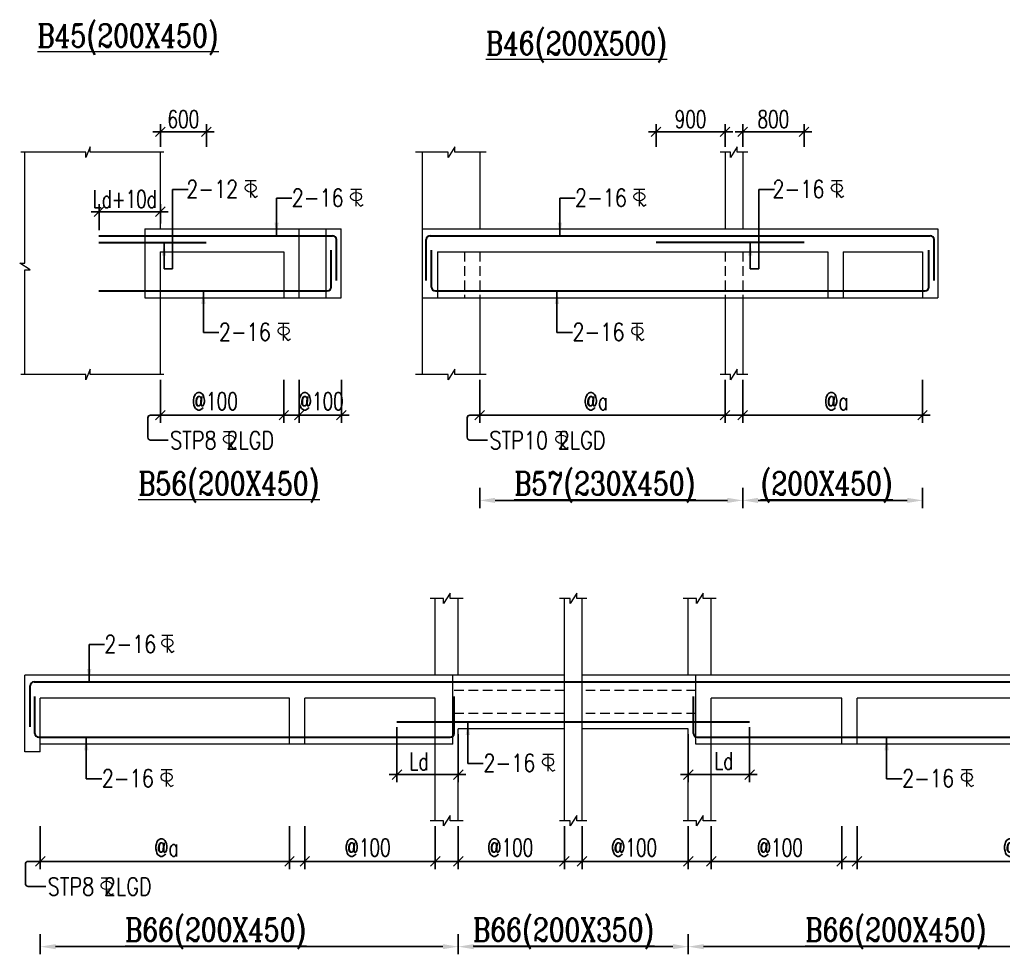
# Model space of a CAD drawing. Header units: millimetres. Extents: x 1255966 to 1543449, y 318653 to 465396.
# Drawn here: x 1479950 to 1492776, y 322791 to 334984 of the extents above; entities that cross this region are included whole.
import ezdxf

# ---------------------------------------------------------------- set-up
doc = ezdxf.new("R2010")
doc.units = ezdxf.units.MM
doc.header["$LTSCALE"] = 500
doc.header["$MEASUREMENT"] = 0
doc.header["$PDMODE"] = 34
doc.linetypes.add('HIDDEN', pattern=[0.375, 0.25, -0.125])
doc.layers.get('Defpoints').update_dxf_attribs({"lineweight": 0})
for name, color, linetype, lineweight in [('BEAM ELE', 2, 'Continuous', 15), ('DIM', 1, 'Continuous', 20), ('TAXT', 3, 'Continuous', 15), ('TEXT', 7, 'Continuous', 13), ('TEXT2', 3, 'Continuous', 15), ('TOWER AREA BEAM..', 3, 'Continuous', 20)]:
    doc.layers.add(name, color=color, linetype=linetype, lineweight=lineweight)
for name, color, linetype in [('D', 10, 'Continuous'), ('ST DIM.', 1, 'Continuous'), ('STEEL', 1, 'Continuous')]:
    doc.layers.add(name, color=color, linetype=linetype)
doc.styles.add('2MM', font='romans.shx', dxfattribs={"width": 0.7})
doc.styles.add('BHTESHT$0$HSCC2', font='romanc.shx')
doc.styles.add('haider', font='romans.shx')
doc.dimstyles.new('SHUIB MOD.', dxfattribs={"dimtxt": 230, "dimasz": 130, "dimexe": 100, "dimexo": 70, "dimgap": 50, "dimtad": 2, "dimdec": 0, "dimzin": 4, "dimdsep": 46, "dimtxsty": '2MM', "dimblk": 'OBLIQUE', "dimcen": 0.09, "dimdle": 100, "dimclrd": 1, "dimclre": 1, "dimclrt": 3, "dimadec": 0, "dimazin": 0, "dimtfac": 1, "dimtdec": 0, "dimtix": 1, "dimtmove": 2, "dimatfit": 3, "dimfxl": 100, "dimtolj": 1, "dimlwd": -1, "dimarcsym": 0})

# ---------------------------------------------------------------- blocks, each defined once
blk = doc.blocks.new('_Oblique')
at = {"color": 0, "linetype": 'ByBlock', "lineweight": -2}
blk.add_line((-0.5, -0.5), (0.5, 0.5), dxfattribs=at)
blk = doc.blocks.new('A$C76682FD6')
at = {"layer": 'TEXT', "color": 3, "ltscale": 0.2}
for p, q in [((143, 219, -1), (2, 219, -1)), ((72, 0, -1), (72, 219, -1)), ((72, 63, -1), (128, 0, -1)), ((128, 0, -1), (162, 21))]:
    blk.add_line(p, q, dxfattribs=at)
blk.add_ellipse((72, 124, -1), major_axis=(72.3, 0), ratio=0.753223, dxfattribs=at)
blk = doc.blocks.new('*D273')
at = {"layer": 'Defpoints', "color": 0, "ltscale": 100, "transparency": 16777216}
for p in [(1481784, 330356, 6), (1483394, 330356, 6), (1483394, 329825)]:
    blk.add_point(p, dxfattribs=at)
at = {"layer": 'ST DIM.', "color": 1, "lineweight": -2, "ltscale": 100, "transparency": 16777216}
for p, q in [((1481784, 330286), (1481784, 329725)), ((1483394, 330286), (1483394, 329725))]:
    blk.add_line(p, q, dxfattribs=at)
at = {"layer": 'ST DIM.', "color": 1, "ltscale": 100, "transparency": 16777216}
blk.add_line((1481684, 329825), (1483494, 329825), dxfattribs=at)
at = {"layer": 'ST DIM.', "color": 1, "ltscale": 100, "transparency": 16777216, "xscale": 125, "yscale": 125, "zscale": 125, "rotation": 180}
blk.add_blockref('_Oblique', (1481784, 329825), dxfattribs=at)
at = {"layer": 'ST DIM.', "color": 1, "ltscale": 100, "transparency": 16777216, "xscale": 125, "yscale": 125, "zscale": 125}
blk.add_blockref('_Oblique', (1483394, 329825), dxfattribs=at)
at = {"layer": 'ST DIM.', "color": 3, "ltscale": 100, "transparency": 16777216, "insert": (1482494, 330006), "char_height": 230, "attachment_point": 5, "style": '2MM'}
blk.add_mtext('\\A1;@100', dxfattribs=at)
blk = doc.blocks.new('*D274')
at = {"layer": 'Defpoints', "color": 0, "ltscale": 100, "transparency": 16777216}
for p in [(1483594, 330356, 6), (1484144, 330356, 6), (1484144, 329825)]:
    blk.add_point(p, dxfattribs=at)
at = {"layer": 'ST DIM.', "color": 1, "lineweight": -2, "ltscale": 100, "transparency": 16777216}
for p, q in [((1483594, 330286), (1483594, 329725)), ((1484144, 330286), (1484144, 329725))]:
    blk.add_line(p, q, dxfattribs=at)
at = {"layer": 'ST DIM.', "color": 1, "ltscale": 100, "transparency": 16777216}
blk.add_line((1483494, 329825), (1484244, 329825), dxfattribs=at)
at = {"layer": 'ST DIM.', "color": 1, "ltscale": 100, "transparency": 16777216, "xscale": 125, "yscale": 125, "zscale": 125, "rotation": 180}
blk.add_blockref('_Oblique', (1483594, 329825), dxfattribs=at)
at = {"layer": 'ST DIM.', "color": 1, "ltscale": 100, "transparency": 16777216, "xscale": 125, "yscale": 125, "zscale": 125}
blk.add_blockref('_Oblique', (1484144, 329825), dxfattribs=at)
at = {"layer": 'ST DIM.', "color": 3, "ltscale": 100, "transparency": 16777216, "insert": (1483875, 330006), "char_height": 230, "attachment_point": 5, "style": '2MM'}
blk.add_mtext('\\A1;@100', dxfattribs=at)
blk = doc.blocks.new('*D275')
at = {"layer": 'Defpoints', "color": 0, "ltscale": 100, "transparency": 16777216}
for p in [(1485948, 330356, 6), (1489147, 330356, 6), (1489147, 329825)]:
    blk.add_point(p, dxfattribs=at)
at = {"layer": 'ST DIM.', "color": 1, "lineweight": -2, "ltscale": 100, "transparency": 16777216}
for p, q in [((1485948, 330286), (1485948, 329725)), ((1489147, 330286), (1489147, 329725))]:
    blk.add_line(p, q, dxfattribs=at)
at = {"layer": 'ST DIM.', "color": 1, "ltscale": 100, "transparency": 16777216}
blk.add_line((1485848, 329825), (1489247, 329825), dxfattribs=at)
at = {"layer": 'ST DIM.', "color": 1, "ltscale": 100, "transparency": 16777216, "xscale": 125, "yscale": 125, "zscale": 125, "rotation": 180}
blk.add_blockref('_Oblique', (1485948, 329825), dxfattribs=at)
at = {"layer": 'ST DIM.', "color": 1, "ltscale": 100, "transparency": 16777216, "xscale": 125, "yscale": 125, "zscale": 125}
blk.add_blockref('_Oblique', (1489147, 329825), dxfattribs=at)
at = {"layer": 'ST DIM.', "color": 3, "ltscale": 100, "transparency": 16777216, "insert": (1487463, 330006), "char_height": 230, "attachment_point": 5, "style": '2MM'}
blk.add_mtext('\\A1;@a', dxfattribs=at)
blk = doc.blocks.new('*D287')
at = {"layer": 'Defpoints', "color": 0, "ltscale": 100, "transparency": 16777216}
for p in [(1481784, 332478), (1481784, 332256, -653837), (1480984, 332166)]:
    blk.add_point(p, dxfattribs=at)
at = {"layer": 'ST DIM.', "color": 1, "lineweight": -2, "ltscale": 100, "transparency": 16777216}
for p, q in [((1480984, 332236), (1480984, 332578)), ((1481784, 332326), (1481784, 332578))]:
    blk.add_line(p, q, dxfattribs=at)
at = {"layer": 'ST DIM.', "color": 1, "ltscale": 100, "transparency": 16777216}
blk.add_line((1480884, 332478), (1481884, 332478), dxfattribs=at)
at = {"layer": 'ST DIM.', "color": 1, "ltscale": 100, "transparency": 16777216, "xscale": 125, "yscale": 125, "zscale": 125, "rotation": 180}
blk.add_blockref('_Oblique', (1480984, 332478), dxfattribs=at)
at = {"layer": 'ST DIM.', "color": 1, "ltscale": 100, "transparency": 16777216, "xscale": 125, "yscale": 125, "zscale": 125}
blk.add_blockref('_Oblique', (1481784, 332478), dxfattribs=at)
at = {"layer": 'ST DIM.', "color": 3, "ltscale": 100, "transparency": 16777216, "insert": (1481320, 332643), "char_height": 230, "attachment_point": 5, "style": '2MM'}
blk.add_mtext('\\A1;Ld+10d', dxfattribs=at)
blk = doc.blocks.new('*D296')
at = {"layer": 'Defpoints', "color": 0, "ltscale": 100, "transparency": 16777216}
for p in [(1489377, 330356, 6), (1491722, 330356, 6), (1491722, 329825)]:
    blk.add_point(p, dxfattribs=at)
at = {"layer": 'ST DIM.', "color": 1, "lineweight": -2, "ltscale": 100, "transparency": 16777216}
for p, q in [((1489377, 330286), (1489377, 329725)), ((1491722, 330286), (1491722, 329725))]:
    blk.add_line(p, q, dxfattribs=at)
at = {"layer": 'ST DIM.', "color": 1, "ltscale": 100, "transparency": 16777216}
blk.add_line((1489277, 329825), (1491822, 329825), dxfattribs=at)
at = {"layer": 'ST DIM.', "color": 1, "ltscale": 100, "transparency": 16777216, "xscale": 125, "yscale": 125, "zscale": 125, "rotation": 180}
blk.add_blockref('_Oblique', (1489377, 329825), dxfattribs=at)
at = {"layer": 'ST DIM.', "color": 1, "ltscale": 100, "transparency": 16777216, "xscale": 125, "yscale": 125, "zscale": 125}
blk.add_blockref('_Oblique', (1491722, 329825), dxfattribs=at)
at = {"layer": 'ST DIM.', "color": 3, "ltscale": 100, "transparency": 16777216, "insert": (1490598, 330006), "char_height": 230, "attachment_point": 5, "style": '2MM'}
blk.add_mtext('\\A1;@a', dxfattribs=at)
blk = doc.blocks.new('*D297')
at = {"layer": 'Defpoints', "color": 0, "ltscale": 100, "transparency": 16777216}
for p in [(1485948, 328948, 6), (1489377, 328948, 6), (1489377, 328713)]:
    blk.add_point(p, dxfattribs=at)
at = {"layer": 'ST DIM.', "color": 1, "lineweight": -2, "ltscale": 100, "transparency": 16777216}
for p, q in [((1485948, 328878), (1485948, 328613)), ((1489377, 328878), (1489377, 328613))]:
    blk.add_line(p, q, dxfattribs=at)
at = {"layer": 'ST DIM.', "color": 1, "ltscale": 100, "transparency": 16777216}
blk.add_line((1486148, 328713), (1489177, 328713), dxfattribs=at)
for points in [[(1486148, 328746), (1486148, 328679), (1485948, 328713)], [(1489177, 328746), (1489177, 328679), (1489377, 328713)]]:
    blk.add_solid(points, dxfattribs=at)
blk = doc.blocks.new('*D298')
at = {"layer": 'Defpoints', "color": 0, "ltscale": 100, "transparency": 16777216}
for p in [(1489377, 328948, 6), (1491722, 328948, 6), (1491722, 328713)]:
    blk.add_point(p, dxfattribs=at)
at = {"layer": 'ST DIM.', "color": 1, "lineweight": -2, "ltscale": 100, "transparency": 16777216}
for p, q in [((1489377, 328878), (1489377, 328613)), ((1491722, 328878), (1491722, 328613))]:
    blk.add_line(p, q, dxfattribs=at)
at = {"layer": 'ST DIM.', "color": 1, "ltscale": 100, "transparency": 16777216}
blk.add_line((1489577, 328713), (1491522, 328713), dxfattribs=at)
for points in [[(1489577, 328746), (1489577, 328679), (1489377, 328713)], [(1491522, 328746), (1491522, 328679), (1491722, 328713)]]:
    blk.add_solid(points, dxfattribs=at)
blk = doc.blocks.new('*D304')
at = {"layer": 'Defpoints', "color": 0, "ltscale": 100, "transparency": 16777216}
for p in [(1480218, 324534, 6), (1483468, 324534, 6), (1483468, 324003)]:
    blk.add_point(p, dxfattribs=at)
at = {"layer": 'ST DIM.', "color": 1, "lineweight": -2, "ltscale": 100, "transparency": 16777216}
for p, q in [((1480218, 324464), (1480218, 323903)), ((1483468, 324464), (1483468, 323903))]:
    blk.add_line(p, q, dxfattribs=at)
at = {"layer": 'ST DIM.', "color": 1, "ltscale": 100, "transparency": 16777216}
blk.add_line((1480118, 324003), (1483568, 324003), dxfattribs=at)
at = {"layer": 'ST DIM.', "color": 1, "ltscale": 100, "transparency": 16777216, "xscale": 125, "yscale": 125, "zscale": 125, "rotation": 180}
blk.add_blockref('_Oblique', (1480218, 324003), dxfattribs=at)
at = {"layer": 'ST DIM.', "color": 1, "ltscale": 100, "transparency": 16777216, "xscale": 125, "yscale": 125, "zscale": 125}
blk.add_blockref('_Oblique', (1483468, 324003), dxfattribs=at)
at = {"layer": 'ST DIM.', "color": 3, "ltscale": 100, "transparency": 16777216, "insert": (1481863, 324184), "char_height": 230, "attachment_point": 5, "style": '2MM'}
blk.add_mtext('\\A1;@a', dxfattribs=at)
blk = doc.blocks.new('*D305')
at = {"layer": 'Defpoints', "color": 0, "ltscale": 100, "transparency": 16777216}
for p in [(1483668, 324534, 6), (1485368, 324534, 6), (1485368, 324003)]:
    blk.add_point(p, dxfattribs=at)
at = {"layer": 'ST DIM.', "color": 1, "lineweight": -2, "ltscale": 100, "transparency": 16777216}
for p, q in [((1483668, 324464), (1483668, 323903)), ((1485368, 324464), (1485368, 323903))]:
    blk.add_line(p, q, dxfattribs=at)
at = {"layer": 'ST DIM.', "color": 1, "ltscale": 100, "transparency": 16777216}
blk.add_line((1483568, 324003), (1485468, 324003), dxfattribs=at)
at = {"layer": 'ST DIM.', "color": 1, "ltscale": 100, "transparency": 16777216, "xscale": 125, "yscale": 125, "zscale": 125, "rotation": 180}
blk.add_blockref('_Oblique', (1483668, 324003), dxfattribs=at)
at = {"layer": 'ST DIM.', "color": 1, "ltscale": 100, "transparency": 16777216, "xscale": 125, "yscale": 125, "zscale": 125}
blk.add_blockref('_Oblique', (1485368, 324003), dxfattribs=at)
at = {"layer": 'ST DIM.', "color": 3, "ltscale": 100, "transparency": 16777216, "insert": (1484486, 324184), "char_height": 230, "attachment_point": 5, "style": '2MM'}
blk.add_mtext('\\A1;@100', dxfattribs=at)
blk = doc.blocks.new('*D306')
at = {"layer": 'Defpoints', "color": 0, "ltscale": 100, "transparency": 16777216}
for p in [(1485668, 324534, 6), (1487053, 324534, 6), (1487053, 324003)]:
    blk.add_point(p, dxfattribs=at)
at = {"layer": 'ST DIM.', "color": 1, "lineweight": -2, "ltscale": 100, "transparency": 16777216}
for p, q in [((1485668, 324464), (1485668, 323903)), ((1487053, 324464), (1487053, 323903))]:
    blk.add_line(p, q, dxfattribs=at)
at = {"layer": 'ST DIM.', "color": 1, "ltscale": 100, "transparency": 16777216}
blk.add_line((1485568, 324003), (1487153, 324003), dxfattribs=at)
at = {"layer": 'ST DIM.', "color": 1, "ltscale": 100, "transparency": 16777216, "xscale": 125, "yscale": 125, "zscale": 125, "rotation": 180}
blk.add_blockref('_Oblique', (1485668, 324003), dxfattribs=at)
at = {"layer": 'ST DIM.', "color": 1, "ltscale": 100, "transparency": 16777216, "xscale": 125, "yscale": 125, "zscale": 125}
blk.add_blockref('_Oblique', (1487053, 324003), dxfattribs=at)
at = {"layer": 'ST DIM.', "color": 3, "ltscale": 100, "transparency": 16777216, "insert": (1486346, 324184), "char_height": 230, "attachment_point": 5, "style": '2MM'}
blk.add_mtext('\\A1;@100', dxfattribs=at)
blk = doc.blocks.new('*D307')
at = {"layer": 'Defpoints', "color": 0, "ltscale": 100, "transparency": 16777216}
for p in [(1487283, 324534, 6), (1488668, 324534, 6), (1488668, 324003)]:
    blk.add_point(p, dxfattribs=at)
at = {"layer": 'ST DIM.', "color": 1, "lineweight": -2, "ltscale": 100, "transparency": 16777216}
for p, q in [((1487283, 324464), (1487283, 323903)), ((1488668, 324464), (1488668, 323903))]:
    blk.add_line(p, q, dxfattribs=at)
at = {"layer": 'ST DIM.', "color": 1, "ltscale": 100, "transparency": 16777216}
blk.add_line((1487183, 324003), (1488768, 324003), dxfattribs=at)
at = {"layer": 'ST DIM.', "color": 1, "ltscale": 100, "transparency": 16777216, "xscale": 125, "yscale": 125, "zscale": 125, "rotation": 180}
blk.add_blockref('_Oblique', (1487283, 324003), dxfattribs=at)
at = {"layer": 'ST DIM.', "color": 1, "ltscale": 100, "transparency": 16777216, "xscale": 125, "yscale": 125, "zscale": 125}
blk.add_blockref('_Oblique', (1488668, 324003), dxfattribs=at)
at = {"layer": 'ST DIM.', "color": 3, "ltscale": 100, "transparency": 16777216, "insert": (1487961, 324184), "char_height": 230, "attachment_point": 5, "style": '2MM'}
blk.add_mtext('\\A1;@100', dxfattribs=at)
blk = doc.blocks.new('*D308')
at = {"layer": 'Defpoints', "color": 0, "ltscale": 100, "transparency": 16777216}
for p in [(1488968, 324534, 6), (1490668, 324534, 6), (1490668, 324003)]:
    blk.add_point(p, dxfattribs=at)
at = {"layer": 'ST DIM.', "color": 1, "lineweight": -2, "ltscale": 100, "transparency": 16777216}
for p, q in [((1488968, 324464), (1488968, 323903)), ((1490668, 324464), (1490668, 323903))]:
    blk.add_line(p, q, dxfattribs=at)
at = {"layer": 'ST DIM.', "color": 1, "ltscale": 100, "transparency": 16777216}
blk.add_line((1488868, 324003), (1490768, 324003), dxfattribs=at)
at = {"layer": 'ST DIM.', "color": 1, "ltscale": 100, "transparency": 16777216, "xscale": 125, "yscale": 125, "zscale": 125, "rotation": 180}
blk.add_blockref('_Oblique', (1488968, 324003), dxfattribs=at)
at = {"layer": 'ST DIM.', "color": 1, "ltscale": 100, "transparency": 16777216, "xscale": 125, "yscale": 125, "zscale": 125}
blk.add_blockref('_Oblique', (1490668, 324003), dxfattribs=at)
at = {"layer": 'ST DIM.', "color": 3, "ltscale": 100, "transparency": 16777216, "insert": (1489862, 324184), "char_height": 230, "width": 337.25, "attachment_point": 5, "style": '2MM'}
blk.add_mtext('\\A1;@100', dxfattribs=at)
blk = doc.blocks.new('*D309')
at = {"layer": 'Defpoints', "color": 0, "ltscale": 100, "transparency": 16777216}
for p in [(1490868, 324534, 6), (1494118, 324534, 6), (1494118, 324003)]:
    blk.add_point(p, dxfattribs=at)
at = {"layer": 'ST DIM.', "color": 1, "lineweight": -2, "ltscale": 100, "transparency": 16777216}
for p, q in [((1490868, 324464), (1490868, 323903)), ((1494118, 324464), (1494118, 323903))]:
    blk.add_line(p, q, dxfattribs=at)
at = {"layer": 'ST DIM.', "color": 1, "ltscale": 100, "transparency": 16777216}
blk.add_line((1490768, 324003), (1494218, 324003), dxfattribs=at)
at = {"layer": 'ST DIM.', "color": 1, "ltscale": 100, "transparency": 16777216, "xscale": 125, "yscale": 125, "zscale": 125, "rotation": 180}
blk.add_blockref('_Oblique', (1490868, 324003), dxfattribs=at)
at = {"layer": 'ST DIM.', "color": 1, "ltscale": 100, "transparency": 16777216, "xscale": 125, "yscale": 125, "zscale": 125}
blk.add_blockref('_Oblique', (1494118, 324003), dxfattribs=at)
at = {"layer": 'ST DIM.', "color": 3, "ltscale": 100, "transparency": 16777216, "insert": (1492929, 324184), "char_height": 230, "attachment_point": 5, "style": '2MM'}
blk.add_mtext('\\A1;@a', dxfattribs=at)
blk = doc.blocks.new('*D310')
at = {"layer": 'Defpoints', "color": 0, "ltscale": 100, "transparency": 16777216}
for p in [(1484868, 325824), (1485668, 325734, -653837), (1485668, 325136)]:
    blk.add_point(p, dxfattribs=at)
at = {"layer": 'ST DIM.', "color": 1, "lineweight": -2, "ltscale": 100, "transparency": 16777216}
for p, q in [((1484868, 325754), (1484868, 325036)), ((1485668, 325664), (1485668, 325036))]:
    blk.add_line(p, q, dxfattribs=at)
at = {"layer": 'ST DIM.', "color": 1, "ltscale": 100, "transparency": 16777216}
blk.add_line((1484768, 325136), (1485768, 325136), dxfattribs=at)
at = {"layer": 'ST DIM.', "color": 1, "ltscale": 100, "transparency": 16777216, "xscale": 125, "yscale": 125, "zscale": 125, "rotation": 180}
blk.add_blockref('_Oblique', (1484868, 325136), dxfattribs=at)
at = {"layer": 'ST DIM.', "color": 1, "ltscale": 100, "transparency": 16777216, "xscale": 125, "yscale": 125, "zscale": 125}
blk.add_blockref('_Oblique', (1485668, 325136), dxfattribs=at)
at = {"layer": 'ST DIM.', "color": 3, "ltscale": 100, "transparency": 16777216, "insert": (1485157, 325308), "char_height": 230, "attachment_point": 5, "style": '2MM'}
blk.add_mtext('\\A1;Ld', dxfattribs=at)
blk = doc.blocks.new('*D311')
at = {"layer": 'Defpoints', "color": 0, "ltscale": 100, "transparency": 16777216}
for p in [(1489468, 325824), (1488668, 325734, -653837), (1488668, 325136)]:
    blk.add_point(p, dxfattribs=at)
at = {"layer": 'ST DIM.', "color": 1, "lineweight": -2, "ltscale": 100, "transparency": 16777216}
for p, q in [((1488668, 325664), (1488668, 325036)), ((1489468, 325754), (1489468, 325036))]:
    blk.add_line(p, q, dxfattribs=at)
at = {"layer": 'ST DIM.', "color": 1, "ltscale": 100, "transparency": 16777216}
blk.add_line((1489568, 325136), (1488568, 325136), dxfattribs=at)
at = {"layer": 'ST DIM.', "color": 1, "ltscale": 100, "transparency": 16777216, "xscale": 125, "yscale": 125, "zscale": 125, "rotation": 180}
blk.add_blockref('_Oblique', (1488668, 325136), dxfattribs=at)
at = {"layer": 'ST DIM.', "color": 1, "ltscale": 100, "transparency": 16777216, "xscale": 125, "yscale": 125, "zscale": 125}
blk.add_blockref('_Oblique', (1489468, 325136), dxfattribs=at)
at = {"layer": 'ST DIM.', "color": 3, "ltscale": 100, "transparency": 16777216, "insert": (1489131, 325315), "char_height": 230, "attachment_point": 5, "style": '2MM'}
blk.add_mtext('\\A1;Ld', dxfattribs=at)
blk = doc.blocks.new('*D312')
at = {"layer": 'Defpoints', "color": 0, "ltscale": 100, "transparency": 16777216}
for p in [(1480218, 323126, 6), (1485668, 323126, 6), (1485668, 322891)]:
    blk.add_point(p, dxfattribs=at)
at = {"layer": 'ST DIM.', "color": 1, "lineweight": -2, "ltscale": 100, "transparency": 16777216}
for p, q in [((1480218, 323056), (1480218, 322791)), ((1485668, 323056), (1485668, 322791))]:
    blk.add_line(p, q, dxfattribs=at)
at = {"layer": 'ST DIM.', "color": 1, "ltscale": 100, "transparency": 16777216}
blk.add_line((1480418, 322891), (1485468, 322891), dxfattribs=at)
for points in [[(1480418, 322924), (1480418, 322858), (1480218, 322891)], [(1485468, 322924), (1485468, 322858), (1485668, 322891)]]:
    blk.add_solid(points, dxfattribs=at)
blk = doc.blocks.new('*D313')
at = {"layer": 'Defpoints', "color": 0, "ltscale": 100, "transparency": 16777216}
for p in [(1485668, 323126, 6), (1488668, 323126, 6), (1488668, 322891)]:
    blk.add_point(p, dxfattribs=at)
at = {"layer": 'ST DIM.', "color": 1, "lineweight": -2, "ltscale": 100, "transparency": 16777216}
for p, q in [((1485668, 323056), (1485668, 322791)), ((1488668, 323056), (1488668, 322791))]:
    blk.add_line(p, q, dxfattribs=at)
at = {"layer": 'ST DIM.', "color": 1, "ltscale": 100, "transparency": 16777216}
blk.add_line((1485868, 322891), (1488468, 322891), dxfattribs=at)
for points in [[(1485868, 322924), (1485868, 322858), (1485668, 322891)], [(1488468, 322924), (1488468, 322858), (1488668, 322891)]]:
    blk.add_solid(points, dxfattribs=at)
blk = doc.blocks.new('*D314')
at = {"layer": 'Defpoints', "color": 0, "ltscale": 100, "transparency": 16777216}
for p in [(1488668, 323126, 3), (1494118, 323126, 6), (1494118, 322891)]:
    blk.add_point(p, dxfattribs=at)
at = {"layer": 'ST DIM.', "color": 1, "lineweight": -2, "ltscale": 100, "transparency": 16777216}
for p, q in [((1488668, 323056), (1488668, 322791)), ((1494118, 323056), (1494118, 322791))]:
    blk.add_line(p, q, dxfattribs=at)
at = {"layer": 'ST DIM.', "color": 1, "ltscale": 100, "transparency": 16777216}
blk.add_line((1488868, 322891), (1493918, 322891), dxfattribs=at)
for points in [[(1488868, 322924), (1488868, 322858), (1488668, 322891)], [(1493918, 322924), (1493918, 322858), (1494118, 322891)]]:
    blk.add_solid(points, dxfattribs=at)
blk = doc.blocks.new('*D468')
at = {"layer": 'Defpoints', "color": 0, "ltscale": 100, "transparency": 16777216}
for p in [(1481784, 333521), (1481784, 333256), (1482384, 333256)]:
    blk.add_point(p, dxfattribs=at)
at = {"layer": 'ST DIM.', "color": 1, "lineweight": -2, "ltscale": 100, "transparency": 16777216}
for p, q in [((1481784, 333326), (1481784, 333621)), ((1482384, 333326), (1482384, 333621))]:
    blk.add_line(p, q, dxfattribs=at)
at = {"layer": 'ST DIM.', "color": 1, "ltscale": 100, "transparency": 16777216}
blk.add_line((1482484, 333521), (1481684, 333521), dxfattribs=at)
at = {"layer": 'ST DIM.', "color": 1, "ltscale": 100, "transparency": 16777216, "xscale": 125, "yscale": 125, "zscale": 125, "rotation": 180}
blk.add_blockref('_Oblique', (1481784, 333521), dxfattribs=at)
at = {"layer": 'ST DIM.', "color": 1, "ltscale": 100, "transparency": 16777216, "xscale": 125, "yscale": 125, "zscale": 125}
blk.add_blockref('_Oblique', (1482384, 333521), dxfattribs=at)
at = {"layer": 'ST DIM.', "color": 3, "ltscale": 100, "transparency": 16777216, "insert": (1482084, 333686), "char_height": 230, "attachment_point": 5, "style": '2MM'}
blk.add_mtext('\\A1;600', dxfattribs=at)
blk = doc.blocks.new('*D469')
at = {"layer": 'Defpoints', "color": 0, "ltscale": 100, "transparency": 16777216}
for p in [(1489147, 333521), (1488247, 333256), (1489147, 333256)]:
    blk.add_point(p, dxfattribs=at)
at = {"layer": 'ST DIM.', "color": 1, "lineweight": -2, "ltscale": 100, "transparency": 16777216}
for p, q in [((1488247, 333326), (1488247, 333621)), ((1489147, 333326), (1489147, 333621))]:
    blk.add_line(p, q, dxfattribs=at)
at = {"layer": 'ST DIM.', "color": 1, "ltscale": 100, "transparency": 16777216}
blk.add_line((1488147, 333521), (1489247, 333521), dxfattribs=at)
at = {"layer": 'ST DIM.', "color": 1, "ltscale": 100, "transparency": 16777216, "xscale": 125, "yscale": 125, "zscale": 125, "rotation": 180}
blk.add_blockref('_Oblique', (1488247, 333521), dxfattribs=at)
at = {"layer": 'ST DIM.', "color": 1, "ltscale": 100, "transparency": 16777216, "xscale": 125, "yscale": 125, "zscale": 125}
blk.add_blockref('_Oblique', (1489147, 333521), dxfattribs=at)
at = {"layer": 'ST DIM.', "color": 3, "ltscale": 100, "transparency": 16777216, "insert": (1488697, 333686), "char_height": 230, "attachment_point": 5, "style": '2MM'}
blk.add_mtext('\\A1;900', dxfattribs=at)
blk = doc.blocks.new('*D470')
at = {"layer": 'Defpoints', "color": 0, "ltscale": 100, "transparency": 16777216}
for p in [(1490177, 333521), (1489377, 333256), (1490177, 333256)]:
    blk.add_point(p, dxfattribs=at)
at = {"layer": 'ST DIM.', "color": 1, "lineweight": -2, "ltscale": 100, "transparency": 16777216}
for p, q in [((1489377, 333326), (1489377, 333621)), ((1490177, 333326), (1490177, 333621))]:
    blk.add_line(p, q, dxfattribs=at)
at = {"layer": 'ST DIM.', "color": 1, "ltscale": 100, "transparency": 16777216}
blk.add_line((1489277, 333521), (1490277, 333521), dxfattribs=at)
at = {"layer": 'ST DIM.', "color": 1, "ltscale": 100, "transparency": 16777216, "xscale": 125, "yscale": 125, "zscale": 125, "rotation": 180}
blk.add_blockref('_Oblique', (1489377, 333521), dxfattribs=at)
at = {"layer": 'ST DIM.', "color": 1, "ltscale": 100, "transparency": 16777216, "xscale": 125, "yscale": 125, "zscale": 125}
blk.add_blockref('_Oblique', (1490177, 333521), dxfattribs=at)
at = {"layer": 'ST DIM.', "color": 3, "ltscale": 100, "transparency": 16777216, "insert": (1489777, 333686), "char_height": 230, "attachment_point": 5, "style": '2MM'}
blk.add_mtext('\\A1;800', dxfattribs=at)

msp = doc.modelspace()

# ---------------------------------------------------------------- linework, layer by layer
at = {"layer": 'BEAM ELE', "color": 3}
for points in [[(1480017.7, 330355.6), (1480017.7, 331721), (1480086.3, 331721), (1479949.6, 331805.6), (1480017.7, 331805.6), (1480017.7, 333255.6)], [(1481831, 333255.6), (1480869.7, 333255.6), (1480869.7, 333324.2), (1480812.9, 333187.6), (1480812.9, 333255.6), (1479965.9, 333255.6)], [(1486030.7, 333255.6), (1485623.5, 333255.6), (1485623.5, 333324.2), (1485538.9, 333187.6), (1485538.9, 333255.6), (1485112.5, 333255.6)], [(1489444, 333255.6), (1489304.3, 333255.6), (1489304.3, 333324.2), (1489219.8, 333187.6), (1489219.8, 333255.6), (1489081.4, 333255.6)], [(1481831, 330355.6), (1480869.7, 330355.6), (1480869.7, 330424.2), (1480812.9, 330287.6), (1480812.9, 330355.6), (1479965.9, 330355.6)], [(1486030.7, 330355.6), (1485623.5, 330355.6), (1485623.5, 330424.2), (1485538.9, 330287.6), (1485538.9, 330355.6), (1485112.5, 330355.6)], [(1489444, 330355.6), (1489304.3, 330355.6), (1489304.3, 330424.2), (1489219.8, 330287.6), (1489219.8, 330355.6), (1489081.4, 330355.6)], [(1485730.3, 327433.7), (1485561.4, 327433.7), (1485561.4, 327502.3), (1485476.8, 327365.6), (1485476.8, 327433.7), (1485301.6, 327433.7)], [(1487345.3, 327433.7), (1487213.6, 327433.7), (1487213.6, 327502.3), (1487129.1, 327365.6), (1487129.1, 327433.7), (1486986.6, 327433.7)], [(1489030.3, 327433.7), (1488861.4, 327433.7), (1488861.4, 327502.3), (1488776.8, 327365.6), (1488776.8, 327433.7), (1488601.6, 327433.7)], [(1485730.3, 324533.7), (1485561.4, 324533.7), (1485561.4, 324602.3), (1485476.8, 324465.6), (1485476.8, 324533.7), (1485301.6, 324533.7)], [(1487345.3, 324533.7), (1487213.6, 324533.7), (1487213.6, 324602.3), (1487129.1, 324465.6), (1487129.1, 324533.7), (1486986.6, 324533.7)], [(1489030.3, 324533.7), (1488861.4, 324533.7), (1488861.4, 324602.3), (1488776.8, 324465.6), (1488776.8, 324533.7), (1488601.6, 324533.7)]]:
    msp.add_lwpolyline(points, dxfattribs=at)
at = {"layer": 'ST DIM.', "elevation": -2.7}
for points in [[(1481884.8, 329499.9), (1481656.5, 329499.9, -0.4142136), (1481620.7, 329535.7), (1481620.7, 329789.3, -0.4142136), (1481656.5, 329825.1), (1483972.2, 329825.1)], [(1486048.9, 329499.9), (1485820.6, 329499.9, -0.4142136), (1485784.8, 329535.7), (1485784.8, 329789.3, -0.4142136), (1485820.6, 329825.1), (1489835.4, 329825.1)], [(1480288.6, 323678), (1480060.3, 323678, -0.4142136), (1480024.5, 323713.8), (1480024.5, 323967.4, -0.4142136), (1480060.3, 324003.1), (1492213.7, 324003.1)]]:
    msp.add_lwpolyline(points, format="xyb", dxfattribs=at)
at = {"layer": 'STEEL', "color": 4, "lineweight": 30, "ltscale": 10}
for p, q in [((1480983.5, 332165.6, 653837.1), (1484029.1, 332165.6, -2299807.7)), ((1480983.5, 332075.6, -2449579.8), (1482383.5, 332075.6, -2880057.6)), ((1484079.1, 331581.9, -186.5), (1484079.1, 332115.6, -186.5)), ((1485252, 331581.9, -186.5), (1485252, 332115.6, -186.5)), ((1485302, 332165.6, -140.7), (1491822.4, 332165.6, -2299807.7)), ((1490177.5, 332075.6, -2605674.5), (1488247.5, 332075.6, -2797922)), ((1491872.4, 331581.9, -186.5), (1491872.4, 332115.6, -186.5)), ((1484011.1, 331495.6, -599978), (1484011.1, 331976.6, -599978)), ((1485320, 331495.6, -599978), (1485320, 331976.6, -599978)), ((1491804.4, 331495.6, -599978), (1491804.4, 331976.6, -599978)), ((1480983.5, 331445.6, 156489.4), (1483961.1, 331445.6, -2877501.1)), ((1485370, 331445.6, -599942.4), (1491754.4, 331445.6, -2877501.1)), ((1480087.6, 325759.9, -186.5), (1480087.6, 326293.7, -186.5)), ((1480137.6, 326343.7, -140.7), (1494206.4, 326343.7, -2168359.1)), ((1480148.6, 325673.7, -599978), (1480148.6, 326154.7, -599978)), ((1485613.6, 325673.7, -599978), (1485613.6, 326154.7, -599978)), ((1488735, 325673.7, -599978), (1488735, 326154.7, -599978)), ((1484867.7, 325823.7, -1305512.5), (1489467.7, 325823.7, -2002321.6)), ((1480198.6, 325623.7, -599942.4), (1485563.6, 325623.7, -1370859.5)), ((1488785, 325623.7, -1949294.3), (1494150.8, 325623.7, -2711721.7))]:
    msp.add_line(p, q, dxfattribs=at)
for centre, start, end in [((1484029.1, 332115.6, -186.5), 0, 90), ((1485302, 332115.6, -186.5), 90, 180), ((1491822.4, 332115.6, -186.5), 0, 90), ((1483961.1, 331495.6, -599978), 270, 0), ((1485370, 331495.6, -599978), 180, 270), ((1491754.4, 331495.6, -599978), 270, 0), ((1480137.6, 326293.7, -186.5), 90, 180), ((1480198.6, 325673.7, -599978), 180, 270), ((1485563.6, 325673.7, -599978), 270, 0), ((1488785, 325673.7, -599978), 180, 270)]:
    msp.add_arc(centre, 50, start, end, dxfattribs=at)
at = {"layer": 'TOWER AREA BEAM..'}
for p, q in [((1481783.5, 333255.6), (1481783.5, 332255.6)), ((1485197.6, 333255.6), (1485197.6, 332255.6)), ((1485947.6, 333255.6), (1485947.6, 332255.6)), ((1489147.5, 333255.6), (1489147.5, 332255.6)), ((1489377.5, 333255.6), (1489377.5, 332255.6)), ((1481583.5, 332255.6), (1484143.5, 332255.6)), ((1481583.5, 332255.6, 113113.9), (1481583.5, 331355.6, 113113.9)), ((1483593.5, 331355.6), (1483593.5, 332255.6)), ((1483943.5, 332255.6), (1483943.5, 331355.6)), ((1484143.5, 331355.6), (1484143.5, 332255.6)), ((1485197.6, 332255.6), (1485197.6, 331355.6)), ((1485197.6, 332255.6), (1491922.5, 332255.6)), ((1491922.5, 332255.6), (1491922.5, 331355.6)), ((1481783.5, 331955.6), (1481783.5, 331355.6)), ((1481783.5, 331955.6), (1483393.5, 331955.6)), ((1483393.5, 331955.6), (1483393.5, 331355.6)), ((1485397.6, 331955.6), (1485397.6, 331355.6)), ((1485397.6, 331955.6), (1490487.5, 331955.6)), ((1490487.5, 331955.6), (1490487.5, 331355.6)), ((1490687.5, 331955.6), (1490687.5, 331355.6)), ((1490687.5, 331955.6), (1491722.5, 331955.6)), ((1491722.5, 331955.6), (1491722.5, 331355.6)), ((1481583.5, 331355.6), (1484143.5, 331355.6)), ((1481783.5, 331355.6), (1481783.5, 330355.6)), ((1485197.6, 331355.6), (1491922.5, 331355.6)), ((1485197.6, 331355.6), (1485197.6, 330355.6)), ((1485947.6, 331355.6), (1485947.6, 330355.6)), ((1489147.5, 331355.6), (1489147.5, 330355.6)), ((1489377.5, 331355.6), (1489377.5, 330355.6)), ((1485367.7, 326433.7), (1485367.7, 327433.7)), ((1485667.7, 326433.7), (1485667.7, 327433.7)), ((1487052.7, 326433.7), (1487052.7, 327433.7)), ((1487282.7, 326433.7), (1487282.7, 327433.7)), ((1488667.7, 326433.7), (1488667.7, 327433.7)), ((1488967.7, 326433.7), (1488967.7, 327433.7)), ((1480017.7, 325433.7), (1480017.7, 326433.7)), ((1487052.7, 326433.7), (1480017.7, 326433.7)), ((1485597.7, 325533.7), (1485597.7, 326433.7)), ((1487052.7, 324533.7), (1487052.7, 326433.7)), ((1487282.7, 324533.7), (1487282.7, 326433.7)), ((1494317.7, 326433.7), (1487282.7, 326433.7)), ((1488767.7, 325533.7), (1488767.7, 326433.7)), ((1480217.7, 325433.7), (1480217.7, 326133.7)), ((1483467.7, 326133.7), (1480217.7, 326133.7)), ((1483467.7, 325533.7), (1483467.7, 326133.7)), ((1483667.7, 325533.7), (1483667.7, 326133.7)), ((1485367.7, 326133.7), (1483667.7, 326133.7)), ((1485367.7, 325533.7), (1485367.7, 326133.7)), ((1490667.7, 326133.7), (1488967.7, 326133.7)), ((1488967.7, 325533.7), (1488967.7, 326133.7)), ((1490667.7, 325533.7), (1490667.7, 326133.7)), ((1490867.7, 325533.7), (1490867.7, 326133.7)), ((1494117.7, 326133.7), (1490867.7, 326133.7)), ((1485667.7, 324533.7), (1485667.7, 325733.7)), ((1487052.7, 325733.7), (1485667.7, 325733.7)), ((1488667.7, 325733.7), (1487282.7, 325733.7)), ((1488667.7, 324533.7), (1488667.7, 325733.7)), ((1485597.7, 325533.7), (1480217.7, 325533.7)), ((1485367.7, 324533.7), (1485367.7, 325533.7)), ((1494117.7, 325533.7), (1488767.7, 325533.7)), ((1488967.7, 324533.7), (1488967.7, 325533.7)), ((1480217.7, 325433.7), (1480017.7, 325433.7))]:
    msp.add_line(p, q, dxfattribs=at)
at = {"layer": 'TOWER AREA BEAM..', "linetype": 'HIDDEN'}
for p, q in [((1485747.6, 331955.6), (1485747.6, 331355.6)), ((1485947.6, 331955.6), (1485947.6, 331355.6)), ((1489147.5, 331955.6), (1489147.5, 331355.6)), ((1489377.5, 331955.6), (1489377.5, 331355.6)), ((1487052.7, 326233.7), (1485597.7, 326233.7)), ((1488767.7, 326233.7), (1487282.7, 326233.7)), ((1487052.7, 325933.7), (1485597.7, 325933.7)), ((1488767.7, 325933.7), (1487282.7, 325933.7))]:
    msp.add_line(p, q, dxfattribs=at)

# ---------------------------------------------------------------- block references
at = {"layer": 'DIM', "lineweight": 0}
for p in [(1482889.7, 332664.3, 1869101.5), (1490533, 332664.3, 1869101.5), (1484264.3, 332551.1, -22512), (1487957.7, 332551.1, -22512), (1483319.2, 330800.3, -599957.5), (1487930, 330800.3, -599957.5), (1482607.3, 329387.2, -2.2), (1486941.1, 329387.2, -2.2), (1481803.2, 326729.2, -22512), (1486767.8, 325178.3, 2985227), (1481792.9, 324978.3, -599957.5), (1492228.4, 324978.3, 2162068.4), (1481011.1, 323565.3, -2.2)]:
    msp.add_blockref('A$C76682FD6', p, dxfattribs=at)

# ---------------------------------------------------------------- texts
at = {"layer": 'TAXT', "style": 'BHTESHT$0$HSCC2', "width": 0.8}
for s, p in [('%%UB45(200X450)', (1480180.5, 334626.9, 1175946.7)), ('%%UB46(200X500)', (1486027.2, 334526.9, 1175946.7)), ('%%UB56(200X450)', (1481496.1, 328783.7, 1175946.7)), ('%%UB57(230X450)', (1486398.8, 328783.7, 1175946.7)), ('%%U(200X450)', (1489608, 328783.7, 1175946.7)), ('%%UB66(200X450)', (1481324.1, 322961.8, 1175946.7)), ('%%UB66(200X350)', (1485861.1, 322961.8, 1175946.7)), ('%%UB66(200X450)', (1490193.2, 322961.8, 1175946.7))]:
    msp.add_text(s, height=300, dxfattribs=at).set_placement(p)
at = {"layer": 'TEXT2', "color": 3, "style": 'haider', "width": 0.8}
for s, p in [('2-12', (1482121.7, 332659.1, 1869100.7)), ('2-16', (1489765, 332659.1, 1869100.7)), ('2-16', (1483496.3, 332546, -22512.8)), ('2-16', (1487189.7, 332546, -22512.8)), ('2-16', (1482546.8, 330795.1, 1197983.4)), ('2-16', (1487157.6, 330795.1, 1197983.4)), ('STP8 2LGD', (1481910.6, 329382, -3)), ('STP10 2LGD', (1486074.7, 329382, -3)), ('2-16', (1481052.7, 326724, -22512.8)), ('2-16', (1485995.5, 325173.2, 4783167.9)), ('2-16', (1481020.6, 324973.2, 1197983.4)), ('2-16', (1491456, 324973.2, 3960009.3)), ('STP8 2LGD', (1480314.4, 323560.1, -3))]:
    msp.add_text(s, height=230, dxfattribs=at).set_placement(p)

# ---------------------------------------------------------------- dimensions: what is measured, and where the dimension line sits
at = {"layer": 'ST DIM.', "ltscale": 100}
dim = msp.add_linear_dim(base=(1481783.5, 333521.5), p1=(1482383.5, 333255.6), p2=(1481783.5, 333255.6), angle=180, dimstyle='SHUIB MOD.', override={"dimasz": 125}, dxfattribs=at)
dim.commit()
dim.dimension.update_dxf_attribs({"geometry": '*D468', "text_midpoint": (1482083.5, 333686.5)})
for base, p1, p2, picture, middle in [((1489147.5, 333521.5), (1488247.5, 333255.6), (1489147.5, 333255.6), '*D469', (1488697.5, 333686.5)), ((1490177.5, 333521.5), (1489377.5, 333255.6), (1490177.5, 333255.6), '*D470', (1489777.5, 333686.5))]:
    dim = msp.add_linear_dim(base=base, p1=p1, p2=p2, dimstyle='SHUIB MOD.', override={"dimasz": 125}, dxfattribs=at)
    dim.commit()
    dim.dimension.update_dxf_attribs({"geometry": picture, "text_midpoint": middle})
for base, p1, p2, text, override, picture, middle in [((1481783.5, 332477.9, 653837.1), (1480983.5, 332165.6, 653837.1), (1481783.5, 332255.6), 'Ld+10d', {"dimasz": 125}, '*D287', (1481319.8, 332642.9, 653837.1)), ((1483393.5, 329825.1, -6.3), (1481783.5, 330355.6), (1483393.5, 330355.6), '@100', {"dimasz": 125}, '*D273', (1482493.8, 330005.5, -6.3)), ((1484143.5, 329825.1, -6.3), (1483593.5, 330355.6), (1484143.5, 330355.6), '@100', {"dimasz": 125}, '*D274', (1483874.6, 330005.5, -6.3)), ((1489147.5, 329825.1, -6.3), (1485947.6, 330355.6), (1489147.5, 330355.6), '@a', {"dimasz": 125}, '*D275', (1487463.3, 330005.5, -6.3)), ((1491722.5, 329825.1, -6.3), (1489377.5, 330355.6), (1491722.5, 330355.6), '@a', {"dimasz": 125}, '*D296', (1490598.1, 330005.5, -6.3)), ((1489377.5, 328712.8, -6.3), (1485947.6, 328947.9), (1489377.5, 328947.9), ' ', {"dimasz": 200, "dimsah": 1}, '*D297', (1488626.2, 328893.3, -6.3)), ((1491722.5, 328712.8, -6.3), (1489377.5, 328947.9), (1491722.5, 328947.9), ' ', {"dimasz": 200, "dimsah": 1}, '*D298', (1492075.3, 328893.3, -6.3)), ((1485667.7, 325135.8, 653837.1), (1484867.7, 325823.7, 653837.1), (1485667.7, 325733.7), 'Ld', {"dimasz": 125}, '*D310', (1485156.8, 325308, 653837.1)), ((1483467.7, 324003.1, -6.3), (1480217.7, 324533.7), (1483467.7, 324533.7), '@a', {"dimasz": 125}, '*D304', (1481862.5, 324183.6, -6.3)), ((1485367.7, 324003.1, -6.3), (1483667.7, 324533.7), (1485367.7, 324533.7), '@100', {"dimasz": 125}, '*D305', (1484486.2, 324183.6, -6.3)), ((1487052.7, 324003.1, -6.3), (1485667.7, 324533.7), (1487052.7, 324533.7), '@100', {"dimasz": 125}, '*D306', (1486346.4, 324183.6, -6.3)), ((1488667.7, 324003.1, -6.3), (1487282.7, 324533.7), (1488667.7, 324533.7), '@100', {"dimasz": 125}, '*D307', (1487961.4, 324183.6, -6.3)), ((1490667.7, 324003.1, -6.3), (1488967.7, 324533.7), (1490667.7, 324533.7), '@100', {"dimasz": 125}, '*D308', (1489861.7, 324183.6, -6.3)), ((1494117.7, 324003.1, -6.3), (1490867.7, 324533.7), (1494117.7, 324533.7), '@a', {"dimasz": 125}, '*D309', (1492928.5, 324183.6, -6.3)), ((1485667.7, 322890.9, -6.3), (1480217.7, 323126), (1485667.7, 323126), ' ', {"dimasz": 200, "dimsah": 1}, '*D312', (1485819.8, 323071.4, -6.3)), ((1488667.7, 322890.9, -6.3), (1485667.7, 323126), (1488667.7, 323126), ' ', {"dimasz": 200, "dimsah": 1}, '*D313', (1490102.9, 323071.4, -6.3)), ((1494117.7, 322890.9, -2.7), (1488667.7, 323126), (1494117.7, 323126, 3.6), ' ', {"dimasz": 200, "dimsah": 1}, '*D314', (1498822.2, 323071.4, -2.7))]:
    dim = msp.add_linear_dim(base=base, p1=p1, p2=p2, text=text, dimstyle='SHUIB MOD.', override=override, dxfattribs=at)
    dim.commit()
    dim.dimension.update_dxf_attribs({"geometry": picture, "text_midpoint": middle, "dimtype": 160})
dim = msp.add_linear_dim(base=(1488667.7, 325135.8, 653837.1), p1=(1489467.7, 325823.7, 653837.1), p2=(1488667.7, 325733.7), angle=180, text='Ld', dimstyle='SHUIB MOD.', override={"dimasz": 125}, dxfattribs=at)
dim.commit()
dim.dimension.update_dxf_attribs({"geometry": '*D311', "text_midpoint": (1489131.4, 325314.9, 653837.1), "dimtype": 160})

# ---------------------------------------------------------------- leaders
at = {"layer": 'D', "linetype": 'Continuous'}
for points in [[(1481832.8, 332075.6, -2593024.7), (1481832.8, 331733.2, -2593024.7), (1481944, 331733.2, -2593024.7), (1481944, 332768.8, -2593024.7), (1482148.5, 332768.8, -2593024.7)], [(1489476.4, 332075.6, -2593024.7), (1489476.4, 331733.2, -2593024.7), (1489587.6, 331733.2, -2593024.7), (1489587.6, 332768.8, -2593024.7), (1489792, 332768.8, -2593024.7)], [(1483299.6, 332165.6, -4484638.2), (1483299.6, 332655.6, -4484638.2), (1483499.6, 332655.6, -4484638.2)], [(1486993.1, 332165.6, -4484638.2), (1486993.1, 332655.6, -4484638.2), (1487193, 332655.6, -4484638.2)], [(1482344.4, 331445.6, -5062083.7), (1482344.4, 330902.8, -5062083.7), (1482546.5, 330902.8, -5062083.7)], [(1486955.2, 331445.6, -5062083.7), (1486955.2, 330902.8, -5062083.7), (1487157.2, 330902.8, -5062083.7)], [(1480856, 326343.7, -4484638.2), (1480856, 326833.7, -4484638.2), (1481056, 326833.7, -4484638.2)], [(1485793.1, 325823.7, -1476899.2), (1485793.1, 325280.9, -1476899.2), (1485995.1, 325280.9, -1476899.2)], [(1480818.2, 325623.7, -5062083.7), (1480818.2, 325080.9, -5062083.7), (1481020.2, 325080.9, -5062083.7)], [(1491253.6, 325623.7, -2300057.7), (1491253.6, 325080.9, -2300057.7), (1491455.6, 325080.9, -2300057.7)]]:
    msp.add_leader(points, dimstyle='SHUIB MOD.', override={"dimasz": 170, "dimtad": 0}, dxfattribs=at)

doc.saveas('drawing.dxf')
